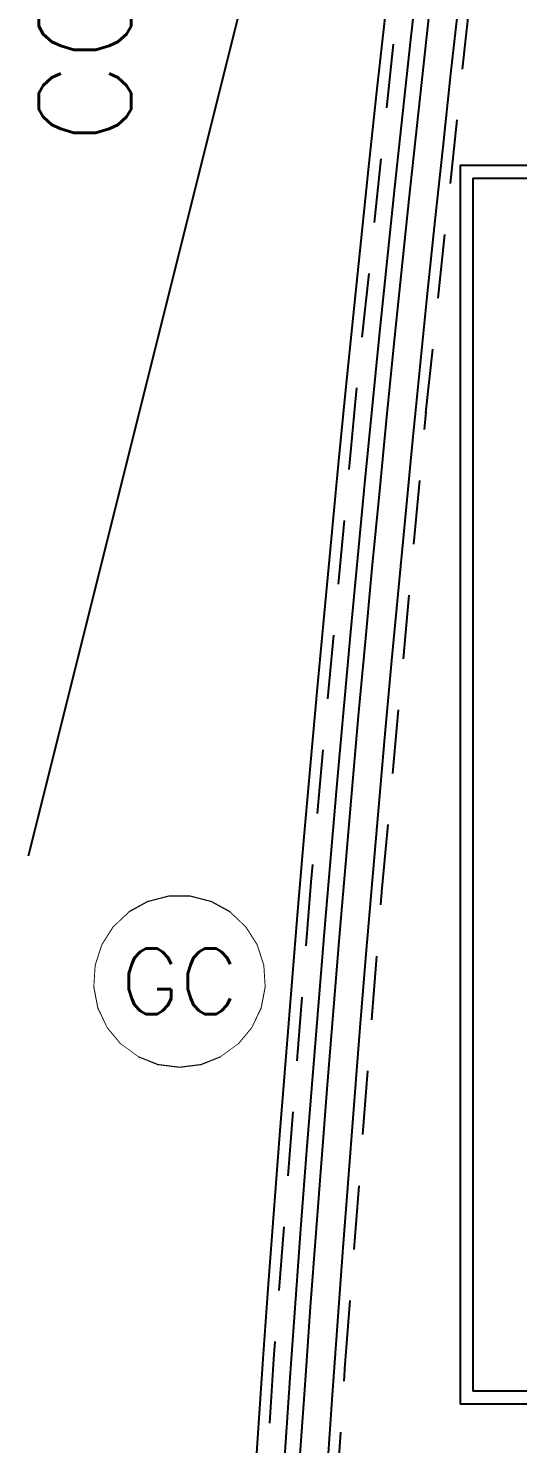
# Model space of a CAD drawing. Header units: millimetres. Extents: x 188.6 to 263.2, y 40.1 to 120.1.
# Drawn here: x 188.626 to 189.582, y 114.292 to 117.057 of the extents above; entities that cross this region are included whole.
import ezdxf
from ezdxf.enums import TextEntityAlignment as Align

# ---------------------------------------------------------------- set-up
doc = ezdxf.new("R2010")
doc.units = ezdxf.units.MM
doc.set_wipeout_variables(frame=1)
doc.linetypes.add('HIDDEN2', pattern=[0.1875, 0.125, -0.0625])
for name, color, linetype in [('ARQ', 8, 'Continuous'), ('ESTR-VIGAS', 11, 'HIDDEN2'), ('ESTRUTURA', 7, 'Continuous'), ('INC-TEXTO', 7, 'Continuous')]:
    doc.layers.add(name, color=color, linetype=linetype)
doc.styles.add('MC-ROMANS', font='romans')
doc.styles.add('ROMANS', font='ROMANS.SHX', dxfattribs={"height": 0.15})

# ---------------------------------------------------------------- blocks, each defined once
blk = doc.blocks.new('A$C1BFF5DEF')
at = {"layer": 'ARQ', "color": 8}
for p, q in [((-9.4197, 7.7351), (-9.4197, 5.3151)), ((-9.4197, 7.7351), (-8.3497, 7.7351)), ((-9.3947, 7.71), (-9.3947, 5.3401)), ((-9.3947, 7.71), (-9.2347, 7.71)), ((-8.3247, 5.3401), (-9.3947, 5.3401)), ((-8.3497, 5.3151), (-9.4197, 5.3151))]:
    blk.add_line(p, q, dxfattribs=at)
blk.add_lwpolyline([(-10.2629, 10.3854), (-9.7629, 8.3854), (-10.2629, 6.3854)], dxfattribs=at)
for radius, start, end in [(66.1415, 171.899467, 188.100485), (66.0865, 171.940842, 188.059109), (66.0565, 171.963438, 188.036513), (66.0015, 172.004914, 187.995038)]:
    blk.add_arc((56.1719, 0.735), radius, start, end, dxfattribs=at)
at = {"layer": 'ARQ', "color": 8, "insert": (-10.0623, 7.7753), "char_height": 0.18, "attachment_point": 7, "rotation": 90, "style": 'MC-ROMANS'}
blk.add_mtext('\\A1;COLUNA 2', dxfattribs=at)
blk = doc.blocks.new('INC-OBJETO')
at = {"color": 0}
blk.add_lwpolyline([(0, 0.002084), (-0.000518, 0.002019), (-0.001004, 0.001827), (-0.001427, 0.001519), (-0.00176, 0.001117), (-0.001982, 0.000644), (-0.00208, 0.000131), (-0.002047, -0.000391), (-0.001886, -0.000887), (-0.001606, -0.001329), (-0.001225, -0.001686), (-0.000767, -0.001938), (-0.000261, -0.002068), (0.000261, -0.002068), (0.000767, -0.001938), (0.001225, -0.001686), (0.001606, -0.001329), (0.001886, -0.000887), (0.002047, -0.000391), (0.00208, 0.000131), (0.001982, 0.000644), (0.00176, 0.001117), (0.001427, 0.001519), (0.001004, 0.001827), (0.000518, 0.002019)], close=True, dxfattribs=at)
blk.add_wipeout([(0, 0.002084), (-0.000518, 0.002019), (-0.001004, 0.001827), (-0.001427, 0.001519), (-0.00176, 0.001117), (-0.001982, 0.000644), (-0.00208, 0.000131), (-0.002047, -0.000391), (-0.001886, -0.000887), (-0.001606, -0.001329), (-0.001225, -0.001686), (-0.000767, -0.001938), (-0.000261, -0.002068), (0.000261, -0.002068), (0.000767, -0.001938), (0.001225, -0.001686), (0.001606, -0.001329), (0.001886, -0.000887), (0.002047, -0.000391), (0.00208, 0.000131), (0.001982, 0.000644), (0.00176, 0.001117), (0.001427, 0.001519), (0.001004, 0.001827), (0.000518, 0.002019)], dxfattribs=at)
at = {"color": 0, "style": 'ROMANS', "width": 1.285725}
blk.add_attdef('OBJETO', text='', height=0.0016, dxfattribs=at).set_placement((-0.001786, -0.00083), (0.001643, -0.00083), align=Align.FIT)
blk = doc.blocks.new('COBERTURA_29-09-2016')
at = {"layer": 'ESTR-VIGAS'}
for points in [[(-17.3176, 9.6215), (-17.4165, 8.693)], [(-17.2773, 8.6782), (-17.1784, 9.6067)], [(-17.4166, 8.692), (-17.5023, 7.7622)], [(-17.4165, 8.693), (-17.4166, 8.692)], [(-17.3628, 7.7493), (-17.2772, 8.6792)], [(-17.2773, 8.6782), (-17.2772, 8.6792)], [(-17.5023, 7.7612), (-17.5749, 6.8303)], [(-17.5023, 7.7622), (-17.5023, 7.7612)], [(-17.4353, 6.8194), (-17.3628, 7.7503)], [(-17.3628, 7.7493), (-17.3628, 7.7503)], [(-17.5749, 6.8293), (-17.6343, 5.8974)], [(-17.5749, 6.8303), (-17.5749, 6.8293)], [(-17.4946, 5.8885), (-17.4352, 6.8204)], [(-17.4353, 6.8194), (-17.4352, 6.8204)]]:
    blk.add_lwpolyline(points, dxfattribs=at)

msp = doc.modelspace()

# ---------------------------------------------------------------- block references
at = {"layer": 'ARQ'}
msp.add_blockref('A$C1BFF5DEF', (198.8891, 109.0543), dxfattribs=at)

# ---------------------------------------------------------------- next in the draw order: block references
at = {"layer": 'INC-TEXTO'}
ref = msp.add_blockref('INC-OBJETO', (188.9215, 115.1952), dxfattribs=dict(at, xscale=80, yscale=80, zscale=80, rotation=180))
ref.add_attrib('OBJETO', 'GC', dxfattribs={"layer": '0', "height": 0.128, "style": 'ROMANS'}).set_placement((188.9215, 115.1952), align=Align.MIDDLE_CENTER)

# ---------------------------------------------------------------- next in the draw order: block references
at = {"layer": 'ESTRUTURA'}
msp.add_blockref('COBERTURA_29-09-2016', (206.6802, 107.6277), dxfattribs=at)

doc.saveas('drawing.dxf')
